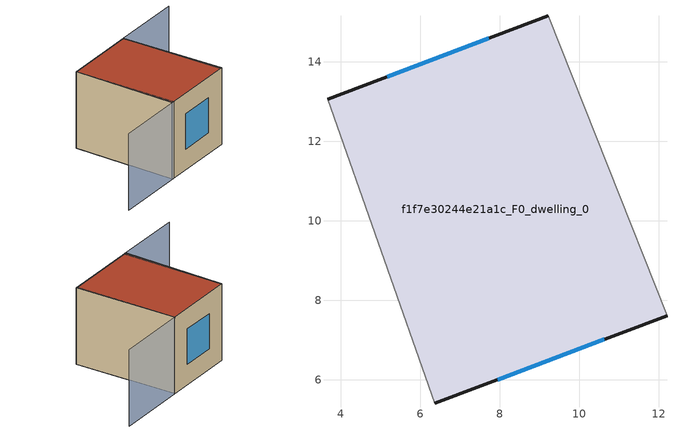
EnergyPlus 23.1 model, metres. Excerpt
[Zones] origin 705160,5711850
f1f7e30244e21a1c_F0_dwelling_0
 floor ground (EU_floor_Construction): 12.2,7.61 9.22,15.16 3.66,13.06 6.36,5.41 z0
 wall outside (EU_wall_Construction): 3.66,13.06 9.22,15.16 / 12.2,7.61 6.36,5.41 z0:6
 wall adiabatic (EU_wall_Construction): 9.22,15.16 12.2,7.61 / 6.36,5.41 3.66,13.06 z0:6
 window (EU_Window_Construction): 5.16,13.63 7.71,14.59 / 10.62,7.02 7.94,6 z1.62:4.38
 roof outside (EU_roof_Construction): 9.22,15.16 12.2,7.61 6.36,5.41 3.66,13.06 z6
shading: 3.66,13.06 6.53,5.46 / 6.53,5.46 1.24,3.46 / 12.09,7.57 9.22,15.16 / 9.22,15.16 14.6,17.2 z0:6
[Building]
EU S2 Campaign: North Axis=0; Terrain=City; Solar Distribution=FullExterior
[Site:Location]
London: Latitude=51.5; Longitude=-0.5; Time Zone=0; Elevation=25
[SizingPeriod:WeatherFileDays]
AnnualSizingPeriod: Begin Month=1; Begin Day of Month=1; End Month=12; End Day of Month=31; Day of Week for Start Day=Monday; Use Weather File Daylight Saving Period=No; Use Weather File Rain and Snow Indicators=No
[MATERIAL]
EU_InternalMass_Material: Roughness=MediumRough; Thickness=0.1; Conductivity=1; Density=1800; Specific Heat=900; Thermal Absorptance=0.9; Solar Absorptance=0.7; Visible Absorptance=0.7
[MATERIAL:NOMASS] Roughness=MediumRough; Thermal Absorptance=0.9; Solar Absorptance=0.7; Visible Absorptance=0.7
Name | Thermal Resistance
EU_wall_NoMass | 0.727863
EU_roof_NoMass | 0.773354
EU_floor_NoMass | 1.79329
[WINDOWMATERIAL:SIMPLEGLAZINGSYSTEM]
EU_Window_SimpleGlazing: UFactor=2.58614; Solar Heat Gain Coefficient=0.76; Visible Transmittance=0.76
[CONSTRUCTION]
EU_wall_Construction: EU_wall_NoMass
EU_roof_Construction: EU_roof_NoMass
EU_floor_Construction: EU_floor_NoMass
EU_InternalMass_Construction: EU_InternalMass_Material
EU_Window_Construction: EU_Window_SimpleGlazing
[ZONE]
f1f7e30244e21a1c_F0_dwelling_0: Type=1; Multiplier=1; Ceiling Height=autocalculate; Volume=296.782; Floor Area=autocalculate; Part of Total Floor Area=Yes
[INTERNALMASS]
f1f7e30244e21a1c_F0_dwelling_0_EU_InternalMass: Construction=EU_InternalMass_Construction; Zone or ZoneList=f1f7e30244e21a1c_F0_dwelling_0; Surface Area=49.4638
[OTHEREQUIPMENT]
EU_Step8_InternalGain_f1f7e30244e21a1c_F0_dwelling_0_f000: Fuel Type=Electricity; Zone or ZoneList or Space or SpaceList=f1f7e30244e21a1c_F0_dwelling_0; Schedule=EU_Step8_GainSchedule_f1f7e30244e21a1c_F0_dwelling_0_f000; Design Level Calculation Method=Watts/Area; Power per Zone Floor Area=1; Fraction Latent=0; Fraction Radiant=0; Fraction Lost=0; Carbon Dioxide Generation Rate=0; EndUse Subcategory=EU_Step8_InternalGains
[ZONEVENTILATION:DESIGNFLOWRATE]
EU_ConstantAir_f1f7e30244e21a1c_F0_dwelling_0: Zone or ZoneList or Space or SpaceList=f1f7e30244e21a1c_F0_dwelling_0; Schedule=EU_AlwaysOn; Design Flow Rate Calculation Method=AirChanges/Hour; Air Changes per Hour=0.484901; Ventilation Type=Natural; Fan Pressure Rise=0; Fan Total Efficiency=1; Constant Term Coefficient=1; Temperature Term Coefficient=0; Velocity Term Coefficient=0; Velocity Squared Term Coefficient=0; Minimum Indoor Temperature=-100; Maximum Indoor Temperature=100; Delta Temperature=-100; Minimum Outdoor Temperature=-100; Maximum Outdoor Temperature=100; Maximum Wind Speed=40
[HVACTEMPLATE:THERMOSTAT]
EU_HeatOnly_f1f7e30244e21a1c_F0_dwelling_0: Constant Heating Setpoint=20; Constant Cooling Setpoint=50
[HVACTEMPLATE:ZONE:IDEALLOADSAIRSYSTEM]
f1f7e30244e21a1c_F0_dwelling_0: Template Thermostat=EU_HeatOnly_f1f7e30244e21a1c_F0_dwelling_0; System Availability Schedule=EU_AlwaysOn; Maximum Heating Supply Air Temperature=50; Minimum Cooling Supply Air Temperature=13; Maximum Heating Supply Air Humidity Ratio=0.0156; Minimum Cooling Supply Air Humidity Ratio=0.0077; Heating Limit=NoLimit; Cooling Limit=NoLimit; Heating Availability Schedule=EU_AlwaysOn; Cooling Availability Schedule=EU_CoolingOff; Dehumidification Control Type=ConstantSensibleHeatRatio; Cooling Sensible Heat Ratio=0.7; Dehumidification Setpoint=60; Humidification Control Type=None; Humidification Setpoint=30; Outdoor Air Method=None; Outdoor Air Flow Rate per Person=0.00944; Outdoor Air Flow Rate per Zone Floor Area=0; Outdoor Air Flow Rate per Zone=0; Demand Controlled Ventilation Type=None; Outdoor Air Economizer Type=NoEconomizer; Heat Recovery Type=None; Sensible Heat Recovery Effectiveness=0.7; Latent Heat Recovery Effectiveness=0.65
[SIZING:ZONE]
f1f7e30244e21a1c_F0_dwelling_0: Zone Cooling Design Supply Air Temperature Input Method=SupplyAirTemperature; Zone Cooling Design Supply Air Temperature=13; Zone Heating Design Supply Air Temperature Input Method=SupplyAirTemperature; Zone Heating Design Supply Air Temperature=50; Zone Cooling Design Supply Air Humidity Ratio=0.008; Zone Heating Design Supply Air Humidity Ratio=0.008; Cooling Design Air Flow Method=DesignDay; Cooling Design Air Flow Rate=0; Cooling Minimum Air Flow per Zone Floor Area=0.000762; Cooling Minimum Air Flow=0; Cooling Minimum Air Flow Fraction=0.2; Heating Design Air Flow Method=DesignDay; Heating Design Air Flow Rate=0; Heating Maximum Air Flow per Zone Floor Area=0.002032; Heating Maximum Air Flow=0.141576; Heating Maximum Air Flow Fraction=0.3; Account for Dedicated Outdoor Air System=No; Dedicated Outdoor Air System Control Strategy=NeutralSupplyAir; Dedicated Outdoor Air Low Setpoint Temperature for Design=autosize; Dedicated Outdoor Air High Setpoint Temperature for Design=autosize; Zone Load Sizing Method=Sensible Load Only No Latent Load; Zone Latent Cooling Design Supply Air Humidity Ratio Input Method=HumidityRatioDifference; Zone Cooling Design Supply Air Humidity Ratio Difference=0.005; Zone Latent Heating Design Supply Air Humidity Ratio Input Method=HumidityRatioDifference; Zone Humidification Design Supply Air Humidity Ratio Difference=0.005
[SCHEDULE:CONSTANT]
Name | Hourly Value
EU_AlwaysOn | 1
EU_CoolingOff | 0
[SCHEDULE:FILE]
EU_Step8_GainSchedule_f1f7e30244e21a1c_F0_dwelling_0_f000: File=../../schedules/f1f7e30244e21a1c/f1f7e30244e21a1c_F0_dwelling_0_f000_gain.csv; Column Number=1; Rows to Skip at Top=0; Number of Hours of Data=8760; Column Separator=Comma; Interpolate to Timestep=No; Minutes per Item=60; Adjust Schedule for Daylight Savings=Yes
